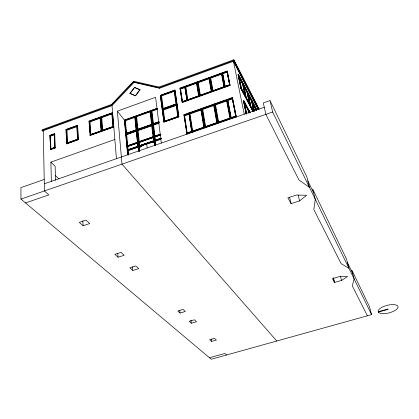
<?xml version="1.0" encoding="UTF-8"?>
<svg xmlns="http://www.w3.org/2000/svg" width="419" height="419" viewBox="0 0 419 419"><rect width="100%" height="100%" fill="white"/><g stroke="black" fill="none" stroke-linecap="round" stroke-linejoin="round"><path stroke-width="0.63" d="M367.384 315.8L352.3 285.868L354.155 278.944L351.798 270.035L369.354 306.425L371.585 314.632L211.244 359.251L20.95 199.083L20.96 187.602L44.215 179.479M135.473 95.831L139.956 89.703L134.499 87.424L129.932 93.379L135.473 95.831L139.956 89.703M130.026 93.51L134.216 88.053M42.068 130.471L111.606 105.08L133.666 81.883L159.152 87.723L233.975 60.404L233.844 59.749L159.068 87.068L133.598 81.244L111.554 104.425L42.052 129.817L42.068 130.471L43 131.43M258.382 109.809L233.435 61.289L159.519 88.262L134.049 82.417L112.02 105.598L43.283 130.681L42.811 130.199M299.575 200.916L306.645 195.27L296.484 195.06L287.863 197.815L291.064 203.618L299.575 200.916L298.192 195.071M341.527 280.431L347.571 276.477L339.505 276.598L332.45 278.656L334.551 282.458L341.527 280.431L340.427 276.1M49.981 135.274L54.522 133.624L54.748 133.86L55.167 148.043L50.568 149.693L49.981 135.274L50.552 149.044M65.935 129.481L77.426 125.312L77.646 125.548L78.363 139.737L66.721 143.9L65.935 129.481L66.155 129.717L72.812 127.313M112.418 112.617L113.8 127.036L90.085 135.531L89.006 121.112L112.418 112.617L112.617 112.868M160.32 95.328L174.953 90.022L178.908 116.838L163.902 122.149L160.32 95.328L163.174 116.545M179.992 88.116L227.166 71.005L227.318 71.288L230.089 85.403L182.265 102.529L179.992 88.116L182.265 102.529M50.778 135.3L54.182 134.064M74.016 126.868L77.651 125.559M89.006 121.112L89.216 121.353L91.059 120.688M92.285 120.243L100.261 117.346M110.857 113.507L100.874 117.126L100.67 116.88L101.901 131.299M276.765 341.019L121.992 164.138L117.346 111.161L155.611 97.287L161.315 143.068M161.069 95.307L174.477 90.446M180.778 88.163L184.465 86.822M185.078 86.592L187.251 100.738L184.91 86.335L185.083 86.602L221.667 73.325M227.318 71.288L222.269 73.115L223.741 80.815M50.149 135.604L54.376 134.075L54.601 134.305L50.374 135.84L50.149 135.604L50.72 149.232L50.374 135.84M77.044 125.847L77.714 139.239L66.888 143.12L66.349 129.722L77.044 125.847L77.321 127.36M89.441 121.353L90.473 134.981L89.441 121.353L100.288 117.42L101.456 131.047L97.795 132.362M113.146 126.543L102.079 130.508L101.11 117.121L112.035 113.156L113.345 126.789L113.083 123.605M198.936 95.799L187.283 99.979L185.224 86.618L196.731 82.449L199.104 96.066L196.731 82.449M197.6 82.134L209.191 77.929L209.348 78.206L211.726 91.546L199.983 95.752L197.6 82.134L199.983 95.752M223.851 87.199L212.611 91.227L210.071 77.609L221.745 73.377L224.322 86.356M229.827 85.067L227.067 71.46L222.369 73.163L224.919 86.497L229.68 84.795L229.827 85.067L225.668 86.56M160.88 95.532L174.493 90.598L176.54 104.174L174.623 90.803L160.88 95.532L162.619 108.909L166.951 107.604M66.349 129.722L66.569 129.958L77.258 126.088M89.65 121.594L100.492 117.666L100.77 121.489M101.11 117.121L101.314 117.367L112.24 113.408L112.502 116.592M185.224 86.618L185.397 86.885L196.893 82.721M197.763 82.402L209.348 78.206M210.071 77.609L210.228 77.887L221.897 73.655M180.39 88.708L184.968 87.052L184.8 86.785L180.222 88.446L182.38 102.068L186.439 100.612M224.972 87.236L222.117 72.833L222.52 73.44L227.213 71.738M54.454 134.756L50.547 136.17L50.867 148.776L54.821 147.362M184.852 87.503L180.62 89.038L182.495 101.608L186.78 100.073M252.919 111.37L240.904 88.55L238.013 74.514L238.421 74.367L256.449 109.212L256.061 109.343L252.343 102.168M157.376 108.202L124.391 120.049L127.617 154.585M125.145 120.017L157.513 108.395M124.81 120.295L135.133 116.828L124.81 120.295L126.051 133.546L136.364 129.89L134.991 116.639M151.165 116.33L152.139 124.532L137.448 129.738L135.924 116.304L150.431 111.098L151.018 115.073M159.251 122.008L152.951 124.003L151.369 110.757L157.46 108.573M135.924 116.304L150.568 111.286M151.369 110.757L157.596 108.767M157.324 109.265L151.945 111.197L153.433 123.657L158.88 121.725M50.49 149.007L54.763 147.472L54.994 147.703L51.328 149.017M90.263 134.745L101.246 130.807M199.821 95.485L211.564 91.274L211.726 91.546M212.454 90.954L224.291 86.717L224.443 86.99M162.619 108.909L176.404 103.97M67.71 143.141L74.325 140.768M75.525 140.339L77.929 139.48M91.085 134.766L96.574 132.797M102.901 130.529L112.732 127.009M168.747 106.96L175.938 104.383M188.063 100.021L197.873 96.506M50.338 149.463L54.941 147.813L55.167 148.043M66.495 143.665L78.144 139.496L78.358 139.731M89.876 135.29L113.596 126.795M182.092 102.262L229.937 85.125L230.089 85.403M163.478 109.27L166.443 108.207M162.713 109.652L176.645 104.912L162.713 109.652L164.379 121.615L178.332 116.676L176.509 104.713M245.817 96.731L241.407 88.33L238.668 75.08L243.072 83.585L245.817 96.731L245.408 96.873L242.669 83.727L243.156 83.517L246.063 97.433L245.654 97.58L245.393 96.312M240.904 88.55L241.407 88.33M137.306 129.555L152.139 124.532M152.951 124.003L159.115 121.819M126.805 133.514L135.903 130.288M159.131 122.222L125.852 134.263M126.465 134.043L130.78 132.514M133.242 131.639L136.322 130.55M140.585 129.036L149.703 125.805M126.119 134.279L127.366 146.116L137.793 142.46L127.214 145.938L126.119 134.279L136.437 130.623L136.783 132.75M152.081 125.077L153.6 136.913L138.6 141.941L137.38 130.288L152.081 125.077L153.527 136.264M160.315 134.326L154.422 136.39L153.035 124.736L159.204 122.552M126.271 134.462L136.584 130.807M137.38 130.288L152.223 125.265M153.035 124.736L158.728 122.961M159.063 123.191L153.611 125.124L154.92 136.091L160.435 134.159M164.243 121.421L178.195 116.477M183.941 114.691L186.968 134.138L183.941 114.691L232.372 97.533L236.285 116.969L232.372 97.533M163.761 121.955L178.908 116.838M247.336 92.505L247.734 92.363L250.651 106.164M51.369 181.338L50.882 162.137L114.837 139.485M186.355 114.157L189.163 113.167L188.99 112.905L192.112 132.346M189.587 113.004L224.883 100.502M229.067 99.031L231.948 98.009M243.282 84.905L247.257 92.578L247.655 92.437L250.41 105.473L250.012 105.614L245.738 97.496L246.147 97.355L250.41 105.473M189.336 113.324L201.141 109.144L201.309 109.406L189.503 113.586L189.336 113.324L192.295 131.702L189.503 113.586M216.712 123.202L205.216 127.203L202.037 108.83L213.936 104.614L217.21 122.364M214.837 104.294L226.831 100.047L230.434 118.42L226.983 100.319L214.999 104.561L214.837 104.294L218.236 122.667L214.999 104.561M235.991 116.492L235.845 116.225L230.932 117.938L227.47 99.832L232.294 98.125L235.991 116.492L231.702 117.99M189.063 113.753L188.896 113.491L184.198 115.157L184.37 115.414L189.063 113.753L191.745 131.22M202.037 108.83L202.204 109.092L214.099 104.881M227.47 99.832L227.622 100.099L232.445 98.397M188.969 114.34L184.622 115.874L187.167 132.928L191.583 131.388M246.058 113.58L243.444 100.885L243.863 100.738L250.153 112.533M246.147 113.502L243.722 101.723L244.141 101.576L248.561 109.867L249.226 113.051M247.87 93.756L251.699 101.141L252.086 101.005L254.197 110.852M138.6 141.941L153.464 136.73M155.156 136.369L160.456 134.509M126.857 146.42L160.671 134.536M127.256 146.362L127.732 150.049L127.256 146.362L137.689 142.701L138.076 145.22M154.066 140.842L139.008 145.875L138.642 142.366L153.511 137.154L153.998 140.26M160.351 138.647L155.035 140.506L154.475 136.814L160.959 134.541M153.59 137.254L126.852 146.393M160.807 134.724L154.061 136.851M127.402 146.54L137.835 142.884M138.642 142.366L153.653 137.338M154.475 136.814L160.508 134.934M160.54 135.028L155.025 136.961L155.423 140.26M252.086 101.005L247.969 93.049L250.73 106.075L250.253 106.306L247.467 93.133M127.586 149.866L138.05 146.21L137.689 142.701M139.008 145.875L153.925 140.658L153.511 137.154M154.894 140.323L161.399 138.045M161.132 138.249L127.203 150.128L127.575 150.573M128.35 149.834L137.584 146.603M137.422 146.77L127.35 150.29L138.019 146.666L138.49 151.222M138.605 146.357L148.478 142.905M151.563 141.826L154.03 140.962M158.262 139.485L154.506 140.564M139.318 150.919L138.841 146.357L154.187 140.999L154.428 141.313M155.543 145.074L155.025 140.705L161.189 138.548M270.014 100.57L263.31 102.912L265.882 114.382L298.936 179.971L309.463 187.408L306.876 176.954L270.014 100.57L272.659 112.035L371.585 314.632M140.994 145.833L138.982 146.535L139.056 147.237L141.177 146.671L140.994 145.833L141.177 146.671M154.459 141.952L152.432 142.659L152.296 141.884L154.323 141.172L154.407 141.879L152.38 142.586L154.511 142.015M152.354 141.952L141.051 145.901L141.124 146.608L139.113 147.31M161.378 138.799L155.213 140.952L155.753 145.487M139.595 146.493L140.601 146.142M152.296 141.884L153.92 141.491M129.293 150.295L137.17 147.54M141.659 145.953L143.502 145.314M147.179 144.026L153.925 141.669M155.988 140.952L160.304 139.443M139.056 147.237L141.067 146.535M243.722 101.723L248.148 110.008L248.561 109.867M248.477 110.626L248.891 110.48L250.112 112.769M192.122 131.451L204.137 127.261L204.304 127.523L201.413 110.035M205.048 126.947L217.157 122.725L217.32 122.987M218.079 122.406L230.282 118.158M252.573 102.833L255.993 109.432L256.381 109.296L256.643 110.516M191.844 131.87L191.677 131.613L186.895 133.279L187.068 133.535L191.247 132.079M194.694 130.869L198.899 129.403M220.677 121.819L229.827 118.635M188.979 113.219L188.812 112.957L191.755 132.158L236.133 116.702M186.795 133.886L191.939 132.095M44.299 183.8L264.279 107.227M20.95 199.083L272.659 112.035M25.517 202.927L48.819 194.908L44.435 190.959L43.283 130.681M83.077 225.752L89.692 223.563L85.974 220.143L79.306 222.358L83.077 225.752L82.826 220.818M118.038 257.224L124.192 255.271L121.044 252.379L114.848 254.354L118.038 257.224L117.739 253.385M132.771 270.485L138.72 268.631L135.803 265.945L129.811 267.825L132.771 270.485L132.435 266.746M180.039 313.045L185.339 311.479L183.093 309.416L177.761 310.992L180.039 313.045L179.73 310.526M191.352 323.227L196.49 321.729L194.39 319.802L189.22 321.305L191.352 323.227L190.949 320.158M211.543 341.406L216.398 340.029L214.549 338.327L209.668 339.715L211.543 341.406L211.207 339.065M209.469 357.758L224.919 353.447L226.616 354.977M378.237 311.71L388.015 308.986L388.167 309.348L378.399 312.066M140.051 89.834L134.499 87.424M129.932 93.379L135.374 95.7M55.229 175.388L58.964 178.95M50.882 162.137L55.119 166.27L55.528 180.27M128.078 150.72L127.706 150.269L128.13 154.826M138.841 146.357L139.517 151.18M117.346 111.161L124.537 120.232L124.658 121.531M111.606 105.08L112.02 105.598L116.44 158.691M155.025 140.705L155.522 142.413M135.478 116.304L138.988 151.285M151.076 110.705L155.109 145.66M133.666 81.883L134.049 82.417M162.289 109.694L177.122 104.383M159.068 87.068L159.435 87.608M159.152 87.723L159.519 88.262M182.38 102.068L182.207 101.801L186.848 100.141L187.015 100.403L184.737 86.387L187.073 100.796M204.849 127.905L201.502 108.463L201.67 108.725M199.606 96.307L197.103 81.904M217.875 123.369L214.298 103.933L214.455 104.2M212.239 91.782L209.563 77.384L209.72 77.656M227.339 99.643L227.187 99.366L231.005 118.807L228.193 104.106M243.444 100.885L244.041 102M244.932 103.671L248.205 109.804L248.619 109.658L249.279 112.805M248.786 111.197L249.394 112.339M250.73 106.075L253.38 111.124M253.312 111.229L241.318 88.404L238.421 74.367M245.822 97.418L249.771 104.923L247.179 92.651L243.24 85.057L245.434 95.563M250.405 106.133L253.045 111.155M245.408 96.873L240.993 88.477L238.259 75.226L242.669 83.727M250.326 106.217L252.982 111.265M247.655 92.437L243.397 84.214L246.147 97.355M256.381 109.296L252.395 101.597L254.37 110.82M238.013 74.514L238.605 75.661M239.495 77.374L242.454 83.088M243.612 85.319L247.048 91.955M248.519 94.788L251.772 101.063L253.898 111.014M252.521 102.948L255.925 109.516M233.598 61.216L235.677 65.259M236.269 66.417L252.008 97.051M252.605 98.203L258.245 109.186M233.844 59.749L259.015 108.919M233.975 60.404L259.152 109.542M307.85 180.893L313.669 192.892M347.471 262.64L352.688 273.392M333.472 278.132L334.551 282.458M333.262 277.75L334.341 282.081M289.597 197.187L291.064 203.618M255.993 109.432L256.26 110.653M252.159 100.927L254.291 110.873M252.51 103.682L254.15 111.36M252.133 102.346L253.977 110.962M251.699 101.141L253.799 110.988M253.705 110.956L251.625 101.22L247.812 93.872L250.012 104.289M247.969 95.05L249.934 104.357M247.257 92.578L249.881 104.996M248.891 110.48L249.289 112.392M243.387 86.235L244.434 91.242M244.696 92.494L245.345 95.621M242.753 83.664L245.131 95.05M248.336 110.433L248.734 112.318M248.148 110.008L248.813 113.193M248.614 112.706L248.095 110.218L243.999 102.561L246.325 113.837M244.141 101.576L246.702 113.973M243.863 100.738L246.613 114.068M233.435 61.289L244.235 114.204M227.166 71.005L229.937 85.125M227.067 71.46L229.68 84.795M232.294 98.125L235.845 116.225M222.52 73.44L225.071 86.77M227.622 100.099L231.089 118.205M223.982 82.093L224.725 85.953M227.339 99.633L227.952 102.838M221.745 73.377L224.291 86.717M210.228 77.887L212.611 91.227M209.191 77.929L211.564 91.274M213.936 104.614L217.157 122.725M202.204 109.092L205.216 127.203M201.141 109.144L204.137 127.261M185.397 86.885L187.45 100.241M189.158 113.156L191.42 127.874M191.614 129.146L191.912 131.068M184.37 115.414L187.068 133.535M174.953 90.022L178.777 116.639M176.734 105.53L178.243 116.053M161.022 95.731L162.755 109.108M162.855 109.851L164.379 121.615M163.337 117.791L163.902 122.149M151.51 110.951L153.087 124.192M153.176 124.925L154.564 136.578M154.616 137.003L155.035 140.506M154.538 142.596L154.841 145.173M154.187 140.999L154.705 145.362M150.431 111.098L151.997 124.343M153.49 140.936L153.103 137.636L139.359 142.455L139.705 145.754M152.401 142.02L152.485 142.722M146.692 143.932L147.127 147.818M136.065 116.492L137.448 129.738M137.526 130.471L138.741 142.125M138.789 142.549L139.155 146.058M139.412 148.766L139.684 151.369M135.264 118.09L135.526 120.614M135.656 121.871L136.379 128.811M136.919 134.043L137.793 142.46M138.485 149.504L138.212 146.912L127.905 150.51L128.334 155.046M136.437 130.623L137.647 142.277M137.793 146.425L137.453 143.125L127.805 146.509L128.12 149.808M128.141 151.369L128.324 153.323M124.956 120.478L126.203 133.729M127.874 153.757L127.994 155.03M124.778 122.783L127.591 152.851M112.659 118.504L112.926 121.693M101.314 117.367L102.288 130.754M100.953 124.04L101.178 127.224M101.361 129.775L101.456 131.047M89.216 121.353L89.457 125.218M89.65 128.439L89.891 132.31M77.426 125.312L78.144 139.496M77.515 131.189L77.74 135.651M66.569 129.958L67.108 143.356M66.202 131.006L66.443 136.814M66.616 141.318L66.726 143.906M54.522 133.624L54.941 147.813M54.376 134.075L54.763 147.472M315.266 199.297L313.836 209.542L341.076 263.588L348.964 268.312L346.571 259.204L312.7 189.021L315.266 199.297M76.871 126.622L66.988 130.204L67.501 142.811L77.499 139.223L76.871 126.622M100.11 118.2L90.08 121.835L90.865 134.436L101.01 130.801L100.11 118.2M111.857 113.947L101.754 117.608L102.671 130.204L112.894 126.543L111.857 113.947M174.163 91.373L161.582 95.935L163.221 108.526L175.959 103.959L174.163 91.373M196.521 83.266L185.889 87.121L187.827 99.685L198.596 95.831L196.521 83.266M208.981 78.751L198.266 82.632L200.361 95.197L211.207 91.305L208.981 78.751M221.531 74.205L210.736 78.112L212.988 90.672L223.919 86.754L221.531 74.205M227.114 72.188L222.772 73.76L225.176 86.309L229.57 84.738L227.114 72.188M134.792 117.351L125.375 120.73L126.554 133.2L136.075 129.817L134.792 117.351M150.065 111.868L136.652 116.681L137.961 129.152L151.531 124.333L150.065 111.868M176.174 105.441L163.415 110.008L164.861 121.081L177.75 116.513L176.174 105.441M136.227 131.283L126.69 134.667L127.727 145.634L137.359 142.251L136.227 131.283M151.704 125.8L138.113 130.618L139.265 141.585L152.998 136.767L151.704 125.8M200.947 110.092L190.032 113.952L192.661 131.006L203.76 127.14L200.947 110.092M213.737 105.567L202.738 109.459L205.577 126.507L216.764 122.61L213.737 105.567M226.632 101.005L215.544 104.928L218.598 121.971L229.869 118.043L226.632 101.005M232.362 98.984L227.905 100.56L231.168 117.598L235.703 116.016L232.362 98.984M378.587 312.338L378.153 311.411A10.218 3.881 -14.3 0 1 391.98 304.608A10.218 3.881 -14.3 0 1 394.766 310.641A10.218 3.881 -14.3 0 1 378.587 312.338M245.167 96.171L241.082 88.404L238.511 75.939L242.585 83.795L245.167 96.171"/></g></svg>
